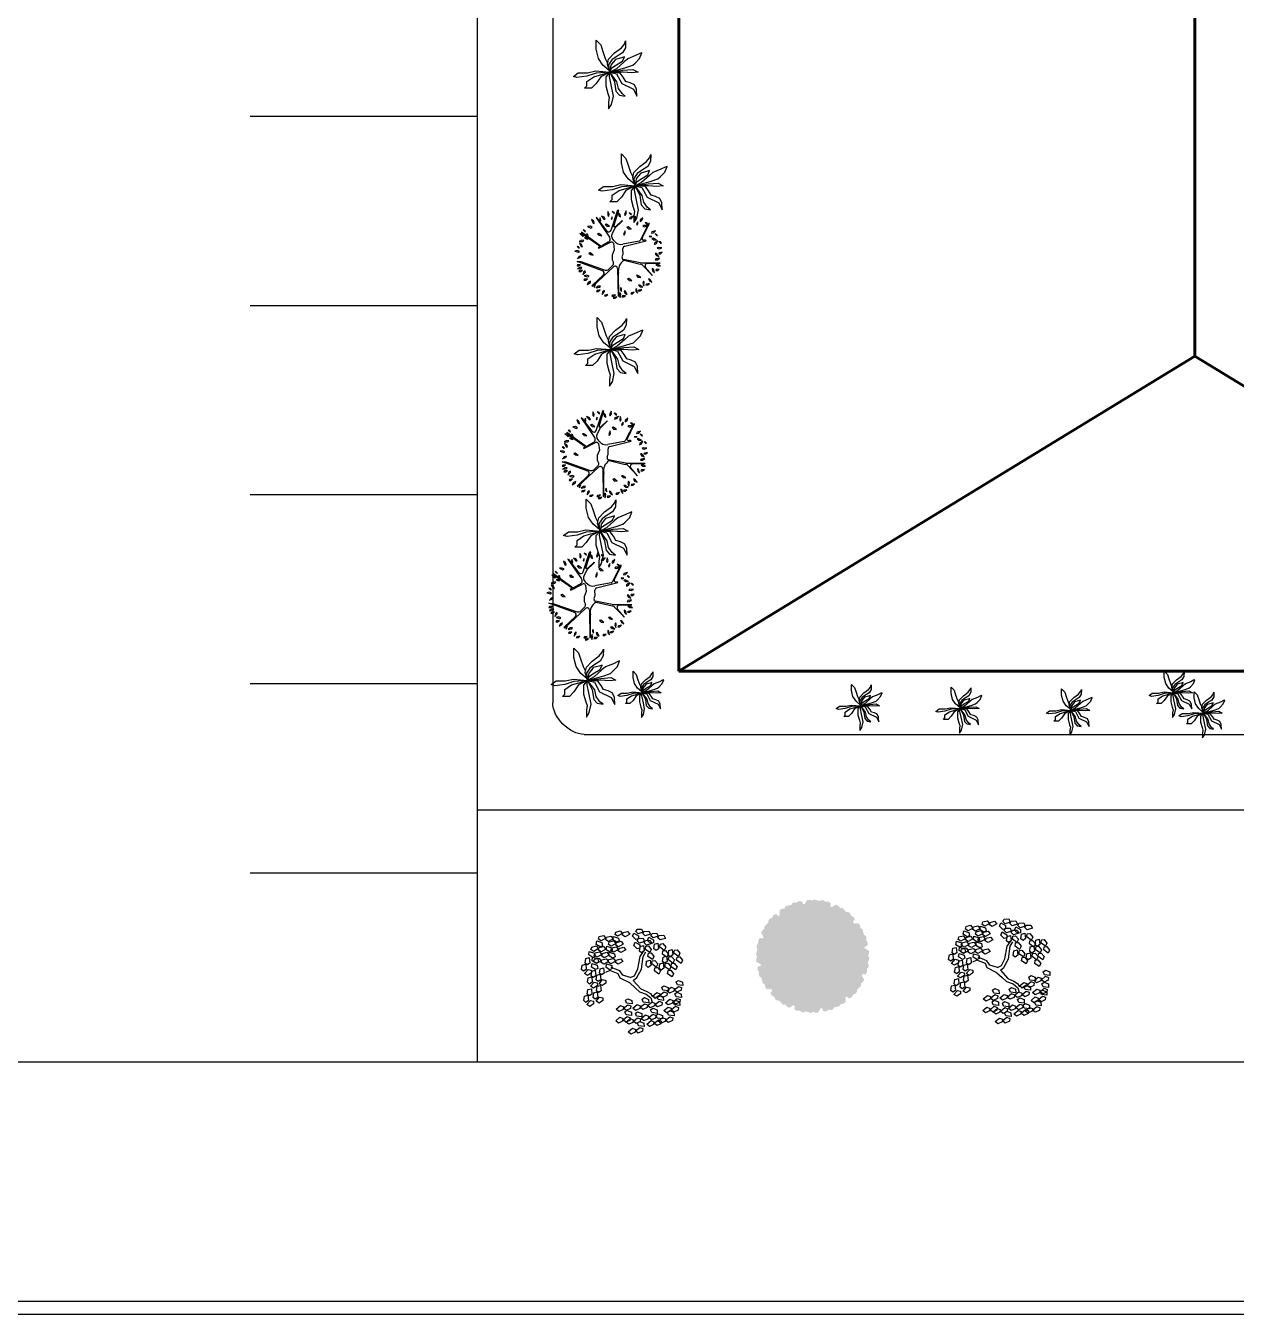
# Model space of a CAD drawing. Header units: millimetres. Extents: x -273369 to 399464, y -35443 to 194245.
# Drawn here: x -182310 to -163103, y -35443 to -15001 of the extents above; entities that cross this region are included whole.
import ezdxf

# ---------------------------------------------------------------- set-up
doc = ezdxf.new("R2010")
doc.units = ezdxf.units.MM
doc.linetypes.add('ACAD_ISO02W100', pattern=[15, 12, -3])
doc.layers.add('TREES', color=3, linetype='Continuous')

# ---------------------------------------------------------------- blocks, each defined once
blk = doc.blocks.new('R_TREE9')
at = {"layer": 'TREES', "color": 3}
for p, q in [((-707, 879), (-583, 895)), ((-699, 992), (-617, 1059)), ((-690, 932), (-699, 992)), ((-618, 922), (-690, 932)), ((-545, 1024), (-618, 922)), ((-617, 1059), (-545, 1024)), ((-583, 895), (-540, 835)), ((-547, 867), (-465, 934)), ((-540, 1054), (-459, 1120)), ((-532, 993), (-540, 1054)), ((-460, 983), (-532, 993)), ((-393, 899), (-466, 797)), ((-465, 934), (-393, 899)), ((-386, 1085), (-460, 983)), ((-459, 1120), (-386, 1085)), ((-388, 928), (-307, 995)), ((-380, 868), (-388, 928)), ((-235, 960), (-308, 858)), ((-307, 995), (-235, 960)), ((-231, 847), (-149, 914)), ((-149, 914), (-77, 878)), ((3, 1024), (43, 1121)), ((39, 974), (3, 1024)), ((108, 1000), (39, 974)), ((43, 1121), (124, 1124)), ((124, 1124), (108, 1000)), ((143, 1027), (171, 1094)), ((222, 930), (143, 1027)), ((161, 858), (189, 926)), ((171, 1094), (232, 1087)), ((189, 926), (250, 918)), ((275, 991), (222, 930)), ((232, 1087), (275, 991)), ((250, 918), (294, 822)), ((278, 993), (318, 1090)), ((314, 943), (278, 993)), ((382, 969), (314, 943)), ((318, 1090), (399, 1093)), ((399, 1093), (382, 969)), ((418, 996), (445, 1063)), ((497, 899), (418, 996)), ((436, 827), (464, 895)), ((445, 1063), (506, 1056)), ((459, 955), (499, 1052)), ((495, 906), (459, 955)), ((464, 895), (525, 887)), ((563, 931), (495, 906)), ((550, 960), (497, 899)), ((499, 1052), (580, 1055)), ((506, 1056), (550, 960)), ((525, 887), (568, 791)), ((580, 1055), (563, 931)), ((599, 958), (626, 1026)), ((678, 861), (599, 958)), ((626, 1026), (687, 1018)), ((731, 922), (678, 861)), ((687, 1018), (731, 922)), ((698, 824), (739, 921)), ((739, 921), (819, 924)), ((819, 924), (803, 800)), ((838, 827), (866, 894)), ((866, 894), (927, 887)), ((-1032, 688), (-960, 724)), ((-1028, 582), (-1032, 688)), ((-923, 604), (-975, 552)), ((-960, 724), (-923, 604)), ((-839, 667), (-757, 734)), ((-830, 606), (-839, 667)), ((-758, 597), (-830, 606)), ((-685, 698), (-758, 597)), ((-757, 734), (-685, 698)), ((-683, 802), (-707, 879)), ((-579, 788), (-683, 802)), ((-681, 728), (-599, 795)), ((-672, 667), (-681, 728)), ((-600, 658), (-672, 667)), ((-527, 760), (-600, 658)), ((-599, 795), (-527, 760)), ((-540, 835), (-579, 788)), ((-555, 754), (-431, 769)), ((-532, 676), (-555, 754)), ((-538, 807), (-547, 867)), ((-466, 797), (-538, 807)), ((-427, 662), (-532, 676)), ((-431, 769), (-388, 710)), ((-388, 710), (-427, 662)), ((-397, 672), (-273, 688)), ((-374, 595), (-397, 672)), ((-389, 786), (-307, 853)), ((-381, 725), (-389, 786)), ((-308, 716), (-381, 725)), ((-308, 858), (-380, 868)), ((-269, 581), (-374, 595)), ((-235, 817), (-308, 716)), ((-307, 853), (-235, 817)), ((-295, 547), (-214, 613)), ((-273, 688), (-231, 629)), ((-231, 629), (-269, 581)), ((-223, 786), (-231, 847)), ((-150, 777), (-223, 786)), ((-214, 613), (-141, 578)), ((-77, 878), (-150, 777)), ((126, 692), (166, 790)), ((162, 643), (126, 692)), ((241, 761), (161, 858)), ((230, 669), (162, 643)), ((166, 790), (247, 793)), ((247, 793), (230, 669)), ((294, 822), (241, 761)), ((266, 695), (294, 763)), ((345, 598), (266, 695)), ((284, 527), (312, 594)), ((294, 763), (354, 755)), ((312, 594), (373, 587)), ((342, 580), (382, 677)), ((398, 659), (345, 598)), ((354, 755), (398, 659)), ((382, 677), (463, 680)), ((516, 730), (436, 827)), ((463, 680), (446, 556)), ((482, 582), (510, 650)), ((510, 650), (570, 643)), ((568, 791), (516, 730)), ((570, 643), (614, 547)), ((617, 789), (645, 857)), ((697, 693), (617, 789)), ((645, 857), (706, 849)), ((749, 754), (697, 693)), ((734, 774), (698, 824)), ((706, 849), (749, 754)), ((803, 800), (734, 774)), ((768, 561), (809, 658)), ((809, 658), (889, 661)), ((918, 730), (838, 827)), ((857, 658), (885, 726)), ((936, 561), (857, 658)), ((889, 661), (873, 537)), ((885, 726), (945, 718)), ((908, 564), (936, 631)), ((970, 791), (918, 730)), ((927, 887), (970, 791)), ((936, 631), (997, 624)), ((989, 622), (936, 561)), ((945, 718), (989, 622)), ((997, 624), (1040, 528)), ((-1125, 343), (-1053, 380)), ((-1121, 238), (-1125, 343)), ((-1079, 525), (-1007, 561)), ((-1075, 419), (-1079, 525)), ((-1021, 389), (-1075, 419)), ((-1053, 380), (-1016, 260)), ((-975, 552), (-1028, 582)), ((-970, 441), (-1021, 389)), ((-1007, 561), (-970, 441)), ((-989, 344), (-927, 453)), ((-914, 316), (-989, 344)), ((-927, 453), (-854, 450)), ((-915, 375), (-843, 411)), ((-911, 269), (-915, 375)), ((-839, 391), (-914, 316)), ((-854, 450), (-839, 391)), ((-847, 553), (-723, 569)), ((-824, 476), (-847, 553)), ((-843, 411), (-806, 291)), ((-719, 462), (-824, 476)), ((-786, 335), (-705, 402)), ((-778, 275), (-786, 335)), ((-723, 569), (-681, 510)), ((-681, 510), (-719, 462)), ((-705, 402), (-632, 367)), ((-632, 367), (-705, 265)), ((-628, 396), (-547, 463)), ((-620, 336), (-628, 396)), ((-547, 326), (-620, 336)), ((-547, 463), (-474, 428)), ((-474, 428), (-547, 326)), ((-462, 372), (-338, 388)), ((-438, 295), (-462, 372)), ((-453, 485), (-372, 552)), ((-445, 425), (-453, 485)), ((-372, 415), (-445, 425)), ((-372, 552), (-299, 517)), ((-299, 517), (-372, 415)), ((-338, 388), (-295, 328)), ((-295, 328), (-334, 281)), ((-287, 486), (-295, 547)), ((-214, 476), (-287, 486)), ((-141, 578), (-214, 476)), ((197, 164), (256, 302)), ((256, 302), (308, 383)), ((364, 430), (284, 527)), ((308, 383), (367, 421)), ((320, 283), (408, 389)), ((378, 530), (342, 580)), ((416, 491), (364, 430)), ((367, 421), (390, 489)), ((373, 587), (416, 491)), ((446, 556), (378, 530)), ((400, 242), (441, 339)), ((408, 389), (507, 421)), ((441, 339), (521, 342)), ((561, 486), (482, 582)), ((500, 414), (528, 482)), ((580, 317), (500, 414)), ((521, 342), (505, 218)), ((528, 482), (589, 474)), ((540, 244), (568, 312)), ((614, 547), (561, 486)), ((568, 312), (629, 305)), ((632, 378), (580, 317)), ((589, 474), (632, 378)), ((629, 305), (672, 209)), ((640, 436), (680, 533)), ((676, 386), (640, 436)), ((744, 412), (676, 386)), ((680, 533), (761, 536)), ((761, 536), (744, 412)), ((804, 511), (768, 561)), ((780, 439), (808, 506)), ((859, 342), (780, 439)), ((798, 270), (826, 338)), ((873, 537), (804, 511)), ((808, 506), (868, 499)), ((826, 338), (887, 330)), ((912, 403), (859, 342)), ((868, 499), (912, 403)), ((887, 330), (930, 234)), ((988, 467), (908, 564)), ((927, 395), (955, 463)), ((1006, 298), (927, 395)), ((955, 463), (1015, 455)), ((1040, 528), (988, 467)), ((1059, 359), (1006, 298)), ((1015, 455), (1059, 359)), ((-1172, 180), (-1100, 217)), ((-1168, 75), (-1172, 180)), ((-1115, 45), (-1168, 75)), ((-1068, 208), (-1121, 238)), ((-1063, 97), (-1115, 45)), ((-1100, 217), (-1063, 97)), ((-1083, 0), (-1020, 108)), ((-1016, 260), (-1068, 208)), ((-1020, 108), (-947, 106)), ((-933, 47), (-1007, -28)), ((-962, 212), (-890, 248)), ((-958, 106), (-962, 212)), ((-905, 76), (-958, 106)), ((-947, 106), (-933, 47)), ((-858, 239), (-911, 269)), ((-853, 128), (-905, 76)), ((-890, 248), (-853, 128)), ((-873, 31), (-810, 140)), ((-797, 3), (-873, 31)), ((-806, 291), (-858, 239)), ((-810, 140), (-737, 137)), ((-723, 78), (-797, 3)), ((-795, 222), (-671, 238)), ((-771, 145), (-795, 222)), ((-705, 265), (-778, 275)), ((-667, 131), (-771, 145)), ((-737, 137), (-723, 78)), ((-671, 238), (-628, 178)), ((-628, 178), (-667, 131)), ((-545, 145), (-656, 220)), ((-545, 214), (-650, 277)), ((-253, 177), (-545, 214)), ((-258, 95), (-545, 145)), ((-334, 281), (-438, 295)), ((-101, 14), (-258, 95)), ((-60, 70), (-253, 177)), ((-60, -80), (-101, 14)), ((4, -11), (-60, 70)), ((4, -11), (197, 164)), ((63, -93), (174, 33)), ((174, 33), (267, 133)), ((267, 133), (320, 283)), ((436, 192), (400, 242)), ((505, 218), (436, 192)), ((620, 148), (540, 244)), ((559, 76), (587, 144)), ((638, -21), (559, 76)), ((587, 144), (647, 136)), ((672, 209), (620, 148)), ((691, 40), (638, -21)), ((647, 136), (691, 40)), ((722, 85), (762, 183)), ((757, 36), (722, 85)), ((826, 61), (757, 36)), ((762, 183), (843, 186)), ((878, 173), (798, 270)), ((843, 186), (826, 61)), ((861, 88), (889, 156)), ((941, -9), (861, 88)), ((930, 234), (878, 173)), ((889, 156), (950, 148)), ((994, 52), (941, -9)), ((944, 135), (984, 233)), ((979, 86), (944, 135)), ((950, 148), (994, 52)), ((1048, 111), (979, 86)), ((984, 233), (1065, 236)), ((1065, 236), (1048, 111)), ((1083, 138), (1111, 206)), ((1163, 41), (1083, 138)), ((1102, -31), (1130, 37)), ((1111, 206), (1172, 198)), ((1130, 37), (1191, 30)), ((1216, 102), (1163, 41)), ((1172, 198), (1216, 102)), ((1191, 30), (1234, -66)), ((-1131, -311), (-1068, -261)), ((-1119, -142), (-1057, -91)), ((-1093, -244), (-1119, -142)), ((-1035, -262), (-1093, -244)), ((-1007, -28), (-1083, 0)), ((-1068, -261), (-1007, -370)), ((-1057, -91), (-996, -201)), ((-996, -201), (-1035, -262)), ((-892, -292), (-829, -241)), ((-866, -394), (-892, -292)), ((-829, -241), (-768, -351)), ((-757, -236), (-695, -185)), ((-731, -338), (-757, -236)), ((-695, -185), (-633, -294)), ((-633, -294), (-673, -356)), ((-489, -299), (-426, -248)), ((-426, -248), (-365, -357)), ((-112, -255), (-212, -318)), ((-60, -80), (-112, -255)), ((63, -93), (-48, -312)), ((424, -140), (464, -43)), ((460, -190), (424, -140)), ((528, -164), (460, -190)), ((464, -43), (545, -40)), ((545, -40), (528, -164)), ((564, -137), (591, -70)), ((643, -234), (564, -137)), ((582, -306), (610, -238)), ((591, -70), (652, -77)), ((610, -238), (671, -246)), ((696, -173), (643, -234)), ((652, -77), (696, -173)), ((671, -246), (714, -342)), ((692, -153), (733, -55)), ((728, -202), (692, -153)), ((797, -176), (728, -202)), ((733, -55), (813, -52)), ((813, -52), (797, -176)), ((832, -150), (860, -82)), ((912, -247), (832, -150)), ((851, -318), (879, -251)), ((860, -82), (921, -90)), ((879, -251), (939, -258)), ((880, -81), (908, -13)), ((959, -177), (880, -81)), ((908, -13), (969, -20)), ((964, -186), (912, -247)), ((921, -90), (964, -186)), ((939, -258), (983, -354)), ((1012, -116), (959, -177)), ((969, -20), (1012, -116)), ((1181, -127), (1102, -31)), ((1234, -66), (1181, -127)), ((-1105, -413), (-1131, -311)), ((-1046, -431), (-1105, -413)), ((-1007, -370), (-1046, -431)), ((-1014, -524), (-952, -473)), ((-988, -626), (-1014, -524)), ((-1005, -469), (-967, -350)), ((-926, -480), (-1005, -469)), ((-967, -350), (-895, -336)), ((-952, -473), (-890, -582)), ((-890, -582), (-930, -644)), ((-869, -392), (-926, -480)), ((-903, -461), (-840, -411)), ((-877, -563), (-903, -461)), ((-895, -336), (-869, -392)), ((-819, -582), (-877, -563)), ((-807, -412), (-866, -394)), ((-840, -411), (-779, -520)), ((-779, -520), (-819, -582)), ((-768, -351), (-807, -412)), ((-778, -619), (-740, -500)), ((-769, -405), (-706, -354)), ((-743, -507), (-769, -405)), ((-684, -525), (-743, -507)), ((-740, -500), (-668, -487)), ((-673, -356), (-731, -338)), ((-706, -354), (-645, -464)), ((-641, -542), (-698, -630)), ((-645, -464), (-684, -525)), ((-668, -487), (-641, -542)), ((-643, -563), (-605, -444)), ((-564, -574), (-643, -563)), ((-641, -618), (-578, -567)), ((-605, -444), (-533, -430)), ((-578, -567), (-517, -676)), ((-507, -485), (-564, -574)), ((-533, -430), (-507, -485)), ((-500, -468), (-437, -417)), ((-474, -570), (-500, -468)), ((-494, -630), (-432, -579)), ((-463, -401), (-489, -299)), ((-416, -588), (-474, -570)), ((-404, -419), (-463, -401)), ((-437, -417), (-376, -526)), ((-432, -579), (-371, -689)), ((-376, -526), (-416, -588)), ((-365, -357), (-404, -419)), ((-375, -626), (-337, -506)), ((-337, -506), (-265, -493)), ((-238, -548), (-295, -637)), ((-212, -318), (-293, -518)), ((-265, -493), (-238, -548)), ((-147, -355), (-223, -549)), ((-223, -549), (-177, -650)), ((-48, -312), (-147, -355)), ((662, -403), (582, -306)), ((714, -342), (662, -403)), ((930, -415), (851, -318)), ((983, -354), (930, -415)), ((-1026, -693), (-963, -642)), ((-1000, -795), (-1026, -693)), ((-941, -813), (-1000, -795)), ((-930, -644), (-988, -626)), ((-963, -642), (-902, -752)), ((-902, -752), (-941, -813)), ((-900, -851), (-862, -732)), ((-821, -862), (-900, -851)), ((-862, -732), (-790, -718)), ((-764, -773), (-821, -862)), ((-790, -718), (-764, -773)), ((-786, -862), (-724, -811)), ((-760, -964), (-786, -862)), ((-698, -630), (-778, -619)), ((-775, -693), (-712, -642)), ((-749, -795), (-775, -693)), ((-690, -813), (-749, -795)), ((-724, -811), (-662, -920)), ((-712, -642), (-651, -751)), ((-651, -751), (-690, -813)), ((-652, -787), (-589, -736)), ((-626, -889), (-652, -787)), ((-614, -720), (-641, -618)), ((-556, -738), (-614, -720)), ((-589, -736), (-528, -845)), ((-528, -845), (-567, -907)), ((-517, -676), (-556, -738)), ((-527, -945), (-488, -825)), ((-506, -799), (-443, -749)), ((-480, -901), (-506, -799)), ((-468, -732), (-494, -630)), ((-488, -825), (-417, -812)), ((-410, -750), (-468, -732)), ((-390, -867), (-447, -956)), ((-443, -749), (-382, -858)), ((-382, -858), (-421, -920)), ((-417, -812), (-390, -867)), ((-371, -689), (-410, -750)), ((-380, -957), (-342, -838)), ((-295, -637), (-375, -626)), ((-342, -838), (-270, -825)), ((-244, -880), (-301, -968)), ((-285, -692), (-161, -680)), ((-264, -770), (-285, -692)), ((-270, -825), (-244, -880)), ((-160, -787), (-264, -770)), ((-227, -886), (-102, -874)), ((-206, -964), (-227, -886)), ((-161, -680), (-120, -741)), ((-120, -741), (-160, -787)), ((-135, -771), (-10, -759)), ((-114, -849), (-135, -771)), ((-10, -866), (-114, -849)), ((-102, -874), (-62, -935)), ((-13, -715), (4, -644)), ((81, -798), (-13, -715)), ((-10, -759), (30, -820)), ((30, -820), (-10, -866)), ((4, -644), (65, -642)), ((46, -909), (63, -838)), ((63, -838), (124, -836)), ((65, -642), (124, -729)), ((124, -729), (81, -798)), ((118, -761), (242, -749)), ((139, -839), (118, -761)), ((124, -836), (182, -923)), ((243, -856), (139, -839)), ((242, -749), (283, -810)), ((283, -810), (243, -856)), ((268, -840), (393, -828)), ((289, -918), (268, -840)), ((390, -784), (407, -712)), ((484, -867), (390, -784)), ((393, -828), (433, -889)), ((407, -712), (468, -710)), ((468, -710), (527, -798)), ((527, -798), (484, -867)), ((-702, -982), (-760, -964)), ((-662, -920), (-702, -982)), ((-661, -1020), (-623, -901)), ((-581, -1031), (-661, -1020)), ((-567, -907), (-626, -889)), ((-623, -901), (-551, -887)), ((-524, -942), (-581, -1031)), ((-551, -887), (-524, -942)), ((-447, -956), (-527, -945)), ((-519, -1024), (-394, -1012)), ((-498, -1102), (-519, -1024)), ((-394, -1119), (-498, -1102)), ((-421, -920), (-480, -901)), ((-394, -1012), (-354, -1073)), ((-354, -1073), (-394, -1119)), ((-301, -968), (-380, -957)), ((-369, -1103), (-244, -1091)), ((-348, -1181), (-369, -1103)), ((-244, -1198), (-348, -1181)), ((-246, -1047), (-229, -975)), ((-153, -1130), (-246, -1047)), ((-244, -1091), (-204, -1152)), ((-204, -1152), (-244, -1198)), ((-229, -975), (-168, -973)), ((-102, -981), (-206, -964)), ((-168, -973), (-110, -1061)), ((-110, -1061), (-153, -1130)), ((-62, -935), (-102, -981)), ((-77, -965), (48, -953)), ((-56, -1043), (-77, -965)), ((48, -1060), (-56, -1043)), ((139, -992), (46, -909)), ((48, -953), (89, -1014)), ((89, -1014), (48, -1060)), ((182, -923), (139, -992)), ((194, -974), (318, -962)), ((215, -1052), (194, -974)), ((319, -1069), (215, -1052)), ((393, -935), (289, -918)), ((318, -962), (359, -1023)), ((359, -1023), (319, -1069)), ((344, -1053), (469, -1041)), ((365, -1130), (344, -1053)), ((469, -1148), (365, -1130)), ((433, -889), (393, -935)), ((466, -996), (483, -925)), ((560, -1079), (466, -996)), ((469, -1041), (509, -1102)), ((509, -1102), (469, -1148)), ((483, -925), (544, -923)), ((544, -923), (603, -1011)), ((603, -1011), (560, -1079))]:
    blk.add_line(p, q, dxfattribs=at)
blk = doc.blocks.new('R_TREE8')
at = {"layer": 'TREES', "color": 3}
for p, q in [((-86, 880), (-139, 649)), ((-4, 1005), (-86, 880)), ((-22, 686), (-4, 818)), ((-4, 818), (-4, 1005)), ((-694, 461), (-793, 655)), ((-793, 655), (-781, 455)), ((-781, 455), (-723, 336)), ((-372, 304), (-694, 461)), ((-308, 624), (-466, 649)), ((-466, 649), (-378, 580)), ((-378, 580), (-279, 436)), ((-209, 517), (-308, 624)), ((-279, 436), (-238, 254)), ((-168, 254), (-209, 517)), ((-139, 649), (-74, 336)), ((13, 580), (-22, 686)), ((72, 367), (13, 580)), ((72, 117), (72, 367)), ((341, 305), (468, 432)), ((468, 432), (659, 432)), ((659, 432), (595, 369)), ((595, 369), (595, 242)), ((-822, -15), (-647, 4)), ((-723, 336), (-606, 279)), ((-647, 4), (-407, -15)), ((-606, 279), (-483, 242)), ((-483, 242), (-413, 129)), ((-413, 129), (-326, 10)), ((-226, 35), (-372, 304)), ((-326, 10), (-40, -12)), ((-238, 254), (-40, -12)), ((-40, -12), (-226, 35)), ((-40, -12), (-168, 254)), ((-74, 336), (-28, 110)), ((-40, -12), (72, 117)), ((405, 115), (-40, -12)), ((-40, -12), (214, 115)), ((-28, 110), (-40, -12)), ((-40, -12), (340, 17)), ((214, 115), (341, 305)), ((340, 17), (597, 98)), ((580, 4), (352, -46)), ((595, 242), (405, 115)), ((837, 4), (580, 4)), ((597, 98), (872, 135)), ((971, 104), (837, 4)), ((872, 135), (971, 104)), ((-738, -266), (-865, -393)), ((-682, -90), (-822, -15)), ((-675, -203), (-738, -266)), ((-402, -65), (-682, -90)), ((-484, -139), (-675, -203)), ((-536, -384), (-437, -303)), ((-40, -12), (-484, -139)), ((-390, -315), (-442, -434)), ((-437, -303), (-220, -109)), ((-407, -15), (-40, -12)), ((-40, -12), (-402, -65)), ((-180, -190), (-390, -315)), ((-220, -109), (-40, -12)), ((-215, -434), (-98, -353)), ((-197, -365), (-133, -290)), ((-86, -121), (-180, -190)), ((-133, -290), (-69, -209)), ((-98, -353), (-4, -215)), ((-40, -12), (-86, -121)), ((-69, -209), (-40, -12)), ((352, -46), (-40, -12)), ((-40, -12), (25, -234)), ((-4, -215), (-22, -59)), ((-22, -59), (151, -203)), ((25, -234), (-4, -378)), ((87, -393), (24, -266)), ((151, -203), (278, -393)), ((-865, -393), (-927, -553)), ((-927, -553), (-875, -534)), ((-875, -534), (-752, -472)), ((-752, -472), (-536, -384)), ((-477, -878), (-472, -691)), ((-472, -691), (-390, -547)), ((-442, -434), (-361, -409)), ((-361, -691), (-442, -791)), ((-390, -547), (-215, -434)), ((-361, -409), (-197, -365)), ((-168, -547), (-361, -691)), ((-4, -378), (-168, -547)), ((151, -584), (87, -393)), ((214, -774), (151, -584)), ((278, -393), (341, -647)), ((341, -647), (341, -901)), ((-442, -791), (-477, -878)), ((341, -901), (214, -774))]:
    blk.add_line(p, q, dxfattribs=at)
blk = doc.blocks.new('R_TREE13')
at = {"layer": 'TREES', "color": 3}
for p, q in [((-577, 1185), (-609, 1159)), ((-575, 1160), (-577, 1185)), ((-331, 1155), (-407, 1192)), ((-407, 1192), (-341, 1098)), ((-390, 1229), (-343, 1279)), ((-377, 1278), (-390, 1229)), ((-345, 1304), (-377, 1278)), ((-343, 1279), (-345, 1304)), ((-197, 1314), (-209, 1201)), ((-209, 1201), (-182, 1170)), ((-164, 1237), (-197, 1314)), ((-182, 1170), (-164, 1237)), ((-18, 1279), (-61, 1330)), ((-61, 1330), (-45, 1241)), ((-45, 1241), (-16, 1223)), ((66, 1231), (-22, 1158)), ((-16, 1223), (-18, 1279)), ((36, 1153), (66, 1231)), ((171, 1185), (117, 1250)), ((117, 1250), (138, 1137)), ((174, 1116), (171, 1185)), ((282, 874), (269, 1263)), ((269, 1263), (269, 710)), ((359, 1276), (301, 1178)), ((314, 1138), (357, 1192)), ((357, 1192), (359, 1276)), ((497, 1186), (454, 1238)), ((454, 1238), (471, 1148)), ((499, 1130), (497, 1186)), ((-973, 812), (-925, 861)), ((-960, 860), (-973, 812)), ((-927, 886), (-960, 860)), ((-939, 940), (-948, 923)), ((-948, 923), (-425, 655)), ((-493, 719), (-939, 940)), ((-925, 861), (-927, 886)), ((-881, 876), (-886, 762)), ((-844, 801), (-881, 876)), ((-857, 733), (-844, 801)), ((-659, 1066), (-719, 1123)), ((-719, 1123), (-685, 1015)), ((-685, 1015), (-647, 998)), ((-647, 998), (-659, 1066)), ((-622, 1111), (-575, 1160)), ((-609, 1159), (-622, 1111)), ((-549, 1013), (-558, 945)), ((-558, 945), (-542, 926)), ((-531, 966), (-549, 1013)), ((-542, 926), (-531, 966)), ((-445, 1154), (-496, 1052)), ((-496, 1052), (-481, 1013)), ((-481, 1013), (-441, 1070)), ((-441, 1070), (-445, 1154)), ((-415, 833), (-435, 808)), ((-435, 808), (-428, 769)), ((-249, 180), (-415, 833)), ((-341, 1098), (-300, 1093)), ((-300, 1093), (-331, 1155)), ((-22, 1158), (-23, 1117)), ((-23, 1117), (36, 1153)), ((138, 1137), (174, 1116)), ((301, 1178), (314, 1138)), ((327, 719), (646, 1029)), ((646, 1029), (405, 821)), ((455, 1062), (436, 1025)), ((436, 1025), (505, 1034)), ((565, 1093), (455, 1062)), ((471, 1148), (499, 1130)), ((505, 1034), (565, 1093)), ((758, 949), (753, 908)), ((753, 908), (815, 940)), ((850, 1016), (758, 949)), ((815, 940), (850, 1016)), ((940, 887), (898, 939)), ((898, 939), (914, 849)), ((914, 849), (943, 832)), ((943, 832), (940, 887)), ((-1091, 529), (-1169, 498)), ((-1169, 498), (-1055, 484)), ((-1101, 391), (-1166, 444)), ((-1166, 444), (-1125, 338)), ((-1040, 708), (-1119, 736)), ((-1119, 736), (-1044, 651)), ((-1024, 511), (-1091, 529)), ((-1055, 484), (-1024, 511)), ((-1044, 651), (-1002, 651)), ((-1002, 651), (-1040, 708)), ((-998, 587), (-920, 539)), ((-931, 584), (-998, 587)), ((-888, 549), (-931, 584)), ((-920, 539), (-888, 549)), ((-886, 762), (-857, 733)), ((-401, 623), (-307, 119)), ((269, 710), (159, 141)), ((184, 161), (306, 655)), ((715, 670), (646, 579)), ((646, 579), (654, 538)), ((654, 538), (703, 587)), ((703, 587), (715, 670)), ((812, 401), (743, 310)), ((800, 318), (812, 401)), ((851, 781), (819, 755)), ((819, 755), (886, 735)), ((964, 764), (851, 781)), ((886, 735), (964, 764)), ((1012, 739), (943, 648)), ((943, 648), (951, 607)), ((951, 607), (1000, 656)), ((1000, 656), (1012, 739)), ((1082, 555), (1061, 519)), ((1061, 519), (1130, 523)), ((1121, 650), (1078, 702)), ((1078, 702), (1095, 612)), ((1194, 577), (1082, 555)), ((1095, 612), (1123, 595)), ((1123, 595), (1121, 650)), ((1130, 523), (1194, 577)), ((1208, 423), (1166, 475)), ((1166, 475), (1182, 385)), ((1211, 368), (1208, 423)), ((-1244, 227), (-1327, 220)), ((-1327, 220), (-1223, 173)), ((-1217, 43), (-1275, -18)), ((-1275, -18), (-1166, 15)), ((-1266, 317), (-1219, 367)), ((-1254, 366), (-1266, 317)), ((-1221, 391), (-1254, 366)), ((-1185, 189), (-1244, 227)), ((-1223, 173), (-1185, 189)), ((-1219, 367), (-1221, 391)), ((-1149, 53), (-1217, 43)), ((-1166, 15), (-1149, 53)), ((-1125, 338), (-1086, 323)), ((-1086, 323), (-1101, 391)), ((-861, -84), (-1032, 100)), ((-1032, 100), (-1019, 100)), ((-1019, 100), (-797, -126)), ((-770, 380), (-839, 289)), ((-839, 289), (-831, 248)), ((-831, 248), (-782, 297)), ((-782, 297), (-770, 380)), ((-639, 199), (-723, 193)), ((-723, 193), (-619, 146)), ((-581, 162), (-639, 199)), ((-619, 146), (-581, 162)), ((-5, 131), (-181, 127)), ((61, 100), (-5, 131)), ((96, 99), (130, 98)), ((743, 310), (751, 269)), ((751, 269), (800, 318)), ((1052, 80), (1032, 53)), ((1032, 53), (1087, 50)), ((1143, 87), (1052, 80)), ((1087, 50), (1143, 87)), ((1129, 204), (1120, 164)), ((1120, 164), (1184, 188)), ((1229, 259), (1129, 204)), ((1182, 385), (1211, 368)), ((1184, 188), (1229, 259)), ((1218, 62), (1184, 38)), ((1184, 38), (1249, 13)), ((1329, 37), (1218, 62)), ((1249, 13), (1329, 37)), ((1301, 150), (1259, 202)), ((1259, 202), (1275, 112)), ((1275, 112), (1303, 95)), ((1303, 95), (1301, 150)), ((-1359, -26), (-1337, -13)), ((-737, -234), (-1359, -26)), ((-1337, -13), (-855, -161)), ((-1308, -204), (-1260, -154)), ((-1295, -155), (-1308, -204)), ((-1234, -296), (-1307, -336)), ((-1307, -336), (-1193, -337)), ((-1262, -129), (-1295, -155)), ((-1260, -154), (-1262, -129)), ((-1165, -307), (-1234, -296)), ((-1193, -337), (-1165, -307)), ((-1099, -205), (-1149, -208)), ((-1149, -208), (-1088, -238)), ((-1124, -699), (-526, -285)), ((-717, -365), (-1108, -662)), ((-1065, -228), (-1099, -205)), ((-1088, -238), (-1065, -228)), ((-853, -283), (-922, -374)), ((-922, -374), (-914, -415)), ((-914, -415), (-865, -366)), ((-865, -366), (-853, -283)), ((-855, -161), (-849, -121)), ((-797, -126), (-603, -217)), ((-414, -147), (-494, -205)), ((-367, -324), (-269, -501)), ((-183, -615), (-366, -258)), ((-342, -168), (-337, -165)), ((-337, -165), (-133, -139)), ((-133, -139), (30, -206)), ((30, -206), (168, -206)), ((168, -206), (252, -166)), ((330, -180), (456, -303)), ((979, -799), (385, -163)), ((436, -38), (1280, -25)), ((1275, -4), (576, -8)), ((1276, -386), (1233, -334)), ((1233, -334), (1249, -424)), ((1281, -159), (1238, -107)), ((1238, -107), (1254, -197)), ((1254, -197), (1283, -215)), ((1280, -25), (1275, -4)), ((1278, -441), (1276, -386)), ((1283, -215), (1281, -159)), ((1348, -118), (1305, -66)), ((1305, -66), (1321, -156)), ((1321, -156), (1350, -173)), ((1350, -173), (1348, -118)), ((-1134, -454), (-1163, -532)), ((-1163, -532), (-1077, -458)), ((-1076, -416), (-1134, -454)), ((-1108, -662), (-1124, -699)), ((-1038, -554), (-1121, -567)), ((-1121, -567), (-1015, -607)), ((-1077, -458), (-1076, -416)), ((-1012, -770), (-1063, -836)), ((-978, -588), (-1038, -554)), ((-1015, -607), (-978, -588)), ((-945, -751), (-1012, -770)), ((-958, -791), (-945, -751)), ((-273, -578), (-678, -1139)), ((-647, -1139), (-250, -575)), ((-570, -525), (-639, -615)), ((-639, -615), (-631, -656)), ((-631, -656), (-582, -608)), ((-582, -608), (-570, -525)), ((-228, -577), (-198, -630)), ((-198, -630), (-183, -615)), ((24, -787), (-45, -878)), ((12, -870), (24, -787)), ((506, -499), (221, -1281)), ((225, -1166), (483, -418)), ((628, -471), (968, -824)), ((912, -713), (876, -733)), ((876, -733), (937, -764)), ((1020, -750), (912, -713)), ((937, -764), (1020, -750)), ((975, -562), (977, -631)), ((1010, -584), (975, -562)), ((977, -631), (1029, -697)), ((1029, -697), (1010, -584)), ((1094, -576), (1110, -666)), ((1136, -628), (1094, -576)), ((1141, -443), (1101, -452)), ((1101, -452), (1150, -500)), ((1110, -666), (1138, -683)), ((1138, -683), (1136, -628)), ((1233, -511), (1141, -443)), ((1150, -500), (1233, -511)), ((1249, -424), (1278, -441)), ((-1063, -836), (-958, -791)), ((-819, -815), (-857, -873)), ((-857, -873), (-851, -957)), ((-851, -957), (-803, -853)), ((-803, -853), (-819, -815)), ((-746, -1095), (-698, -1045)), ((-733, -1046), (-746, -1095)), ((-700, -1021), (-733, -1046)), ((-698, -1045), (-700, -1021)), ((-678, -1139), (-647, -1139)), ((-636, -1194), (-559, -1109)), ((-616, -1112), (-636, -1194)), ((-594, -951), (-625, -991)), ((-625, -991), (-562, -965)), ((-563, -1068), (-616, -1112)), ((-554, -941), (-594, -951)), ((-559, -1109), (-563, -1068)), ((-562, -965), (-554, -941)), ((-473, -944), (-504, -990)), ((-504, -990), (-500, -1057)), ((-500, -1057), (-461, -975)), ((-461, -975), (-473, -944)), ((-422, -1075), (-433, -1144)), ((-433, -1144), (-394, -1218)), ((-391, -1104), (-422, -1075)), ((-394, -1218), (-391, -1104)), ((-294, -1140), (-340, -1210)), ((-340, -1210), (-239, -1157)), ((-229, -1117), (-294, -1140)), ((-239, -1157), (-229, -1117)), ((-45, -878), (-37, -919)), ((-37, -919), (12, -870)), ((47, -1151), (64, -1218)), ((86, -1165), (47, -1151)), ((130, -1270), (86, -1165)), ((221, -1281), (225, -1166)), ((353, -1226), (310, -1174)), ((310, -1174), (326, -1264)), ((406, -1130), (403, -1199)), ((440, -1155), (406, -1130)), ((451, -1268), (440, -1155)), ((528, -1169), (485, -1117)), ((485, -1117), (502, -1207)), ((547, -1026), (506, -1030)), ((506, -1030), (549, -1084)), ((530, -1225), (528, -1169)), ((631, -1104), (547, -1026)), ((549, -1084), (631, -1104)), ((666, -914), (639, -978)), ((639, -978), (660, -1059)), ((660, -1059), (689, -949)), ((689, -949), (666, -914)), ((791, -1015), (748, -963)), ((748, -963), (765, -1053)), ((765, -1053), (793, -1070)), ((793, -1070), (791, -1015)), ((826, -865), (851, -929)), ((866, -873), (826, -865)), ((851, -929), (922, -973)), ((922, -973), (866, -873)), ((968, -824), (979, -799)), ((-240, -1281), (-193, -1231)), ((-228, -1232), (-240, -1281)), ((-195, -1206), (-228, -1232)), ((-193, -1231), (-195, -1206)), ((-85, -1202), (-116, -1264)), ((-116, -1264), (-100, -1346)), ((-100, -1346), (-64, -1238)), ((-64, -1238), (-85, -1202)), ((64, -1218), (130, -1270)), ((326, -1264), (355, -1281)), ((355, -1281), (353, -1226)), ((403, -1199), (451, -1268)), ((502, -1207), (530, -1225))]:
    blk.add_line(p, q, dxfattribs=at)
for centre, radius, start, end in [((356, 877), 74.2, 181.8634, 310.8225), ((-473, 760), 45.5, 243.64, 10.6014), ((-446, 614), 45.5, 10.6014, 62.8786), ((379, 666), 74.2, 134.2448, 188.0202), ((-569, 70), 267, 305.6088, 10.6014), ((-182, 197), 69.3, 194.2079, 271.0805), ((80, 142), 45.5, 245.2333, 290.9483), ((113, 140), 45.5, 290.9483, 1.3032), ((501, 356), 372, 211.6861, 281.6811), ((-894, -115), 45.5, 351.8668, 43.0362), ((-761, -305), 74.2, 305.6088, 71.5971), ((-559, -115), 111, 246.551, 305.6088), ((-464, -377), 111, 28.8202, 123.7178), ((-304, -226), 69.3, 123.3556, 207.1442), ((281, -229), 69.3, 45.654, 114.8963), ((439, -112), 74.2, 91.721, 223.4992), ((378, -382), 111, 341.1475, 45.654), ((-334, -537), 74.2, 322.3062, 28.8202), ((-239, -584), 13.6, 28.8202, 142.9276), ((576, -524), 74.2, 45.654, 159.9847)]:
    blk.add_arc(centre, radius, start, end, dxfattribs=at)

msp = doc.modelspace()

# ---------------------------------------------------------------- hatches: boundary and pattern name
h = msp.add_hatch(color=256)
h.dxf.hatch_style = 1
h.set_gradient(color1=(153, 204, 0), color2=(51, 51, 51), rotation=208, tint=1)
h.paths.add_polyline_path([(-169850.603, -30663.546), (-169814.76, -30641.991), (-169789.67, -30657.018), (-169736.487, -30656.864), (-169700.326, -30589.438), (-169671.382, -30589.438), (-169659.485, -30631.51), (-169614.414, -30637.89), (-169565.707, -30611.143), (-169528.921, -30618.982), (-169494.969, -30597.326), (-169483.518, -30575.894), (-169396.764, -30555.689), (-169376.5, -30519.1), (-169347.257, -30519.569), (-169301.277, -30492.844), (-169303.673, -30416.371), (-169278.606, -30401.899), (-169247.267, -30432.386), (-169205.045, -30415.375), (-169176.237, -30367.858), (-169140.46, -30356.254), (-169121.884, -30320.523), (-169122.684, -30296.238), (-169057.655, -30235.362), (-169058.4, -30193.543), (-169032.841, -30179.328), (-169006.384, -30133.194), (-169046.695, -30068.164), (-169032.223, -30043.098), (-168989.839, -30053.83), (-168961.779, -30017.988), (-168960.589, -29962.433), (-168935.407, -29934.495), (-168937.186, -29894.263), (-168950.021, -29873.631), (-168924.142, -29788.396), (-168945.697, -29752.553), (-168930.67, -29727.463), (-168930.824, -29674.28), (-168998.249, -29638.119), (-168998.249, -29609.175), (-168956.177, -29597.278), (-168949.798, -29552.207), (-168976.545, -29503.5), (-168968.705, -29466.714), (-168990.362, -29432.762), (-169011.794, -29421.311), (-169031.999, -29334.557), (-169068.587, -29314.293), (-169068.119, -29285.05), (-169094.843, -29239.07), (-169171.316, -29241.466), (-169185.789, -29216.399), (-169155.302, -29185.06), (-169172.312, -29142.838), (-169219.829, -29114.03), (-169231.433, -29078.253), (-169267.164, -29059.677), (-169291.45, -29060.477), (-169352.326, -28995.448), (-169394.144, -28996.193), (-169408.36, -28970.634), (-169454.494, -28944.177), (-169519.523, -28984.488), (-169544.59, -28970.016), (-169533.857, -28927.632), (-169569.7, -28899.572), (-169625.255, -28898.382), (-169653.193, -28873.2), (-169693.424, -28874.979), (-169714.056, -28887.814), (-169799.291, -28861.935), (-169835.134, -28883.49), (-169860.225, -28868.463), (-169913.407, -28868.617), (-169949.568, -28936.042), (-169978.513, -28936.042), (-169990.41, -28893.97), (-170035.481, -28887.591), (-170084.187, -28914.338), (-170120.974, -28906.498), (-170154.926, -28928.155), (-170166.376, -28949.587), (-170253.131, -28969.792), (-170273.395, -29006.38), (-170302.637, -29005.912), (-170348.618, -29032.636), (-170346.221, -29109.109), (-170371.288, -29123.582), (-170402.627, -29093.095), (-170444.85, -29110.105), (-170473.657, -29157.622), (-170509.435, -29169.226), (-170528.01, -29204.957), (-170527.21, -29229.243), (-170592.239, -29290.119), (-170591.494, -29331.937), (-170617.053, -29346.153), (-170643.511, -29392.287), (-170603.199, -29457.316), (-170617.672, -29482.383), (-170660.055, -29471.65), (-170688.116, -29507.493), (-170689.305, -29563.048), (-170714.488, -29590.986), (-170712.709, -29631.217), (-170699.874, -29651.849), (-170725.753, -29737.084), (-170704.198, -29772.927), (-170719.225, -29798.018), (-170719.071, -29851.2), (-170651.645, -29887.361), (-170651.645, -29916.306), (-170693.717, -29928.203), (-170700.097, -29973.274), (-170673.35, -30021.98), (-170681.189, -30058.767), (-170659.533, -30092.719), (-170638.101, -30104.169), (-170617.896, -30190.924), (-170581.307, -30211.188), (-170581.776, -30240.43), (-170555.051, -30286.411), (-170478.578, -30284.014), (-170464.106, -30309.081), (-170494.593, -30340.42), (-170477.582, -30382.643), (-170430.065, -30411.45), (-170418.461, -30447.228), (-170382.73, -30465.803), (-170358.445, -30465.003), (-170297.569, -30530.032), (-170255.75, -30529.287), (-170241.535, -30554.846), (-170195.401, -30581.304), (-170130.371, -30540.992), (-170105.305, -30555.465), (-170116.037, -30597.848), (-170080.195, -30625.909), (-170024.64, -30627.098), (-169996.702, -30652.281), (-169956.47, -30650.502), (-169935.838, -30637.667)])

# ---------------------------------------------------------------- linework, layer by layer
at = {"lineweight": 60}
for p, q in [((-163758.737, -2962.676), (-163758.737, -20242.676)), ((-171948.737, -14162.676), (-171948.737, -25242.676)), ((-163758.737, -20242.676), (-171948.737, -25242.676)), ((-163758.737, -20242.676), (-155568.737, -25242.676)), ((-155568.737, -25242.676), (-171948.737, -25242.676))]:
    msp.add_line(p, q, dxfattribs=at)
for p, q in [((-175148.737, -8542.676), (-175148.737, -26942.676)), ((-173948.737, -14662.676), (-173948.737, -25742.676)), ((-175148.737, -16442.676), (-178748.737, -16442.676)), ((-175148.737, -19442.676), (-178748.737, -19442.676)), ((-175148.737, -22442.676), (-178748.737, -22442.676)), ((-175148.737, -25442.676), (-178748.737, -25442.676)), ((-173448.737, -26242.676), (-155068.737, -26242.676)), ((-175148.737, -26942.676), (-175148.737, -31442.676)), ((-175148.737, -27442.676), (-153868.737, -27442.676)), ((-175148.737, -28442.676), (-178748.737, -28442.676)), ((-150368.737, -31442.676), (-204368.737, -31442.676)), ((-273368.737, -35442.676), (-145368.737, -35442.676))]:
    msp.add_line(p, q)
at = {"linetype": 'ACAD_ISO02W100'}
msp.add_line((-150368.737, -35242.676), (-214368.737, -35242.676), dxfattribs=at)
for points in [[(-173448.737, -26242.676), (-173684.439, -26242.676), (-173948.737, -25978.379), (-173948.737, -25742.676)], [(-175148.737, -26942.677), (-175148.737, -26942.677), (-175148.737, -26942.676), (-175148.737, -26942.676)]]:
    msp.add_open_spline(points, degree=3)

# ---------------------------------------------------------------- block references
for name, p, xscale, yscale, zscale, rotation in [('R_TREE8', (-173065.333, -15744.845), 0.5721682174428668, 0.5721682174428668, 0.5721682174428668, 180), ('R_TREE8', (-172664.822, -17547.78), 0.5721682174428668, 0.5721682174428668, 0.5721682174428668, 180), ('R_TREE13', (-172899.953, -18626.382), 0.5177606510868751, 0.5177606510868751, 0.5177606510868751, 270), ('R_TREE8', (-173051.127, -20145.115), 0.5721682174428668, 0.5721682174428668, 0.5721682174428668, 180), ('R_TREE13', (-173136.012, -21804.379), 0.5177606510868751, 0.5177606510868751, 0.5177606510868751, 270), ('R_TREE8', (-173221.576, -23026.583), 0.5721682174428668, 0.5721682174428668, 0.5721682174428668, 180), ('R_TREE13', (-173344.879, -24047.899), 0.5177606510868751, 0.5177606510868751, 0.5177606510868751, 270), ('R_TREE8', (-173417.354, -25393.655), 0.5721682174428668, 0.5721682174428668, 0.5721682174428668, 180), ('R_TREE8', (-172543.693, -25588.349), 0.383444302622244, 0.383444302622244, 0.383444302622244, 180), ('R_TREE8', (-164114.285, -25588.349), 0.383444302622244, 0.383444302622244, 0.383444302622244, 180), ('R_TREE8', (-164114.285, -25588.349), 0.383444302622244, 0.383444302622244, 0.383444302622244, 180), ('R_TREE8', (-169077.746, -25795.48), 0.383444302622244, 0.383444302622244, 0.383444302622244, 180), ('R_TREE8', (-167497.336, -25838.948), 0.383444302622244, 0.383444302622244, 0.383444302622244, 180), ('R_TREE8', (-165742.931, -25867.927), 0.383444302622244, 0.383444302622244, 0.383444302622244, 180), ('R_TREE8', (-163640.549, -25911.395), 0.383444302622244, 0.383444302622244, 0.383444302622244, 180), ('R_TREE9', (-166838.506, -29981.785), 0.6916000987928117, 0.6916000987928117, 0.6916000987928117, 270), ('R_TREE9', (-172662.525, -30143.454), 0.6916000987928117, 0.6916000987928117, 0.6916000987928117, 270)]:
    msp.add_blockref(name, p, dxfattribs=dict(xscale=xscale, yscale=yscale, zscale=zscale, rotation=rotation))

doc.saveas('drawing.dxf')
